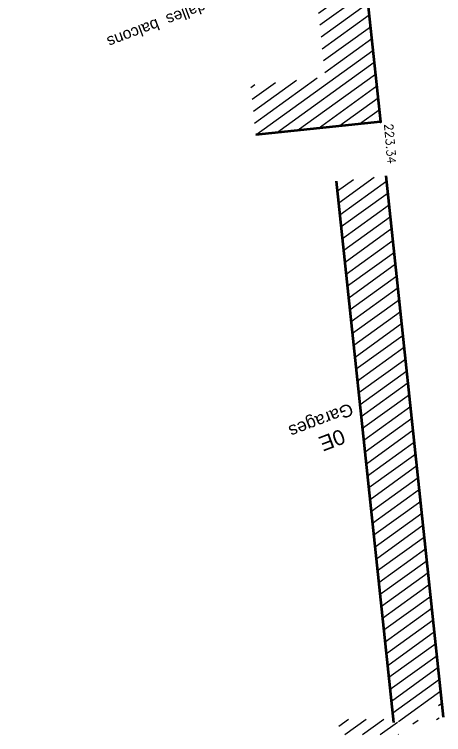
# Model space of a CAD drawing. Header units: metres. Extents: x 1841041 to 1841282, y 5171502 to 5171751.
# Drawn here: x 1841040.54 to 1841057.66, y 5171519.7 to 5171548.4 of the extents above; entities that cross this region are included whole.
import ezdxf

# ---------------------------------------------------------------- set-up
doc = ezdxf.new("R2010")
doc.units = ezdxf.units.M
doc.header["$PDSIZE"] = -0.004
for name, color, linetype, lineweight, true_color in [('Fond topo - BAT', 9, 'Continuous', 50, 0x808080), ('Fond topo - BAT_TXT', 9, 'Continuous', 15, 0x808080), ('Fond topo - P', 3, 'Continuous', 50, 0x00ff00), ('Fond topo - Z_500', 1, 'Continuous', 9, 0xff0000)]:
    doc.layers.add(name, color=color, linetype=linetype, lineweight=lineweight, true_color=true_color)
doc.layers.add('Fond topo - BAT_DES', color=9, linetype='Continuous', true_color=0x808080)
doc.layers.add('Fond topo - BAT_HAC', color=9, linetype='Continuous', true_color=0x808080)
doc.styles.add('2000_ARIAL', font='arial.ttf', dxfattribs={"height": 0.4})
doc.styles.add('SIMPLEX', font='simplex_.ttf', dxfattribs={"height": 1.25})
pattern_1 = [(575.78925246, (3682554.3352, 10343265.7868), (0.241378471314, -0.334811862068), [])]

# ---------------------------------------------------------------- blocks, each defined once
blk = doc.blocks.new('PTOPO')
at = {"color": 0, "ltscale": 2}
blk.add_point((0, 0), dxfattribs=at)

msp = doc.modelspace()

# ---------------------------------------------------------------- hatches: boundary and pattern name
at = {"layer": 'Fond topo - BAT_HAC'}
h = msp.add_hatch(dxfattribs=at)
h.set_pattern_fill('ANSI31*129', color=256, scale=0.13, angle=330, style=0, pattern_type=2)
h.set_pattern_definition(pattern_1)
h.paths.add_polyline_path([(1841040.757, 5171566.315), (1841040.544, 5171568.303), (1841052.415, 5171569.572), (1841053.608, 5171558.445), (1841053.111, 5171558.392), (1841053.369, 5171555.982), (1841053.866, 5171556.036), (1841055.144, 5171544.121), (1841050.172, 5171543.595), (1841049.961, 5171545.583), (1841052.942, 5171545.899), (1841052.091, 5171553.834), (1841051.594, 5171553.78), (1841050.909, 5171560.167), (1841051.406, 5171560.22), (1841050.639, 5171567.371)])
h = msp.add_hatch(dxfattribs=at)
h.set_pattern_fill('ANSI31*129', color=256, scale=0.13, angle=330, style=0, pattern_type=2)
h.set_pattern_definition(pattern_1)
h.paths.add_polyline_path([(1841055.863, 5171520.309), (1841055.863, 5171519.696), (1841053.484, 5171519.696), (1841053.484, 5171520.309)])
h.paths.add_polyline_path([(1841053.384, 5171541.748), (1841055.373, 5171541.958), (1841057.657, 5171520.385), (1841055.668, 5171520.174)])
h.paths.add_polyline_path([(1841057.456, 5171520.87), (1841056.313, 5171520.436), (1841056.494, 5171519.959), (1841057.637, 5171520.393)])

# ---------------------------------------------------------------- linework, layer by layer
at = {"layer": 'Fond topo - BAT', "ltscale": 2, "flags": 128}
for points in [[(1841053.866, 5171556.036), (1841055.144, 5171544.121), (1841050.172, 5171543.595)], [(1841057.657, 5171520.385), (1841055.373, 5171541.958)], [(1841055.668, 5171520.174), (1841053.384, 5171541.748)]]:
    msp.add_lwpolyline(points, dxfattribs=at)

# ---------------------------------------------------------------- block references
at = {"layer": 'Fond topo - P', "ltscale": 2}
ref = msp.add_blockref('PTOPO', (1841055.144, 5171544.121), dxfattribs=dict(at, rotation=200.7892219420549))
ref.add_attrib('ALT', '223.34', (1841055.294, 5171544.033), dxfattribs={"layer": 'Fond topo - Z_500', "ltscale": 2, "height": 0.34, "rotation": 274.641, "style": 'SIMPLEX'})

# ---------------------------------------------------------------- texts
at = {"layer": 'Fond topo - BAT_DES', "style": '2000_ARIAL'}
msp.add_text('0E', height=0.6, rotation=200.7892, dxfattribs=at).set_placement((1841053.585, 5171531.893))
at = {"layer": 'Fond topo - BAT_TXT', "style": '2000_ARIAL'}
for s, height, p in [('Altimétrie  sur  dalles  balcons', 0.45, (1841051.998, 5171550.433)), ('Garages', 0.5, (1841053.935, 5171532.921))]:
    msp.add_text(s, height=height, rotation=200.7892, dxfattribs=at).set_placement(p)

doc.saveas('drawing.dxf')
